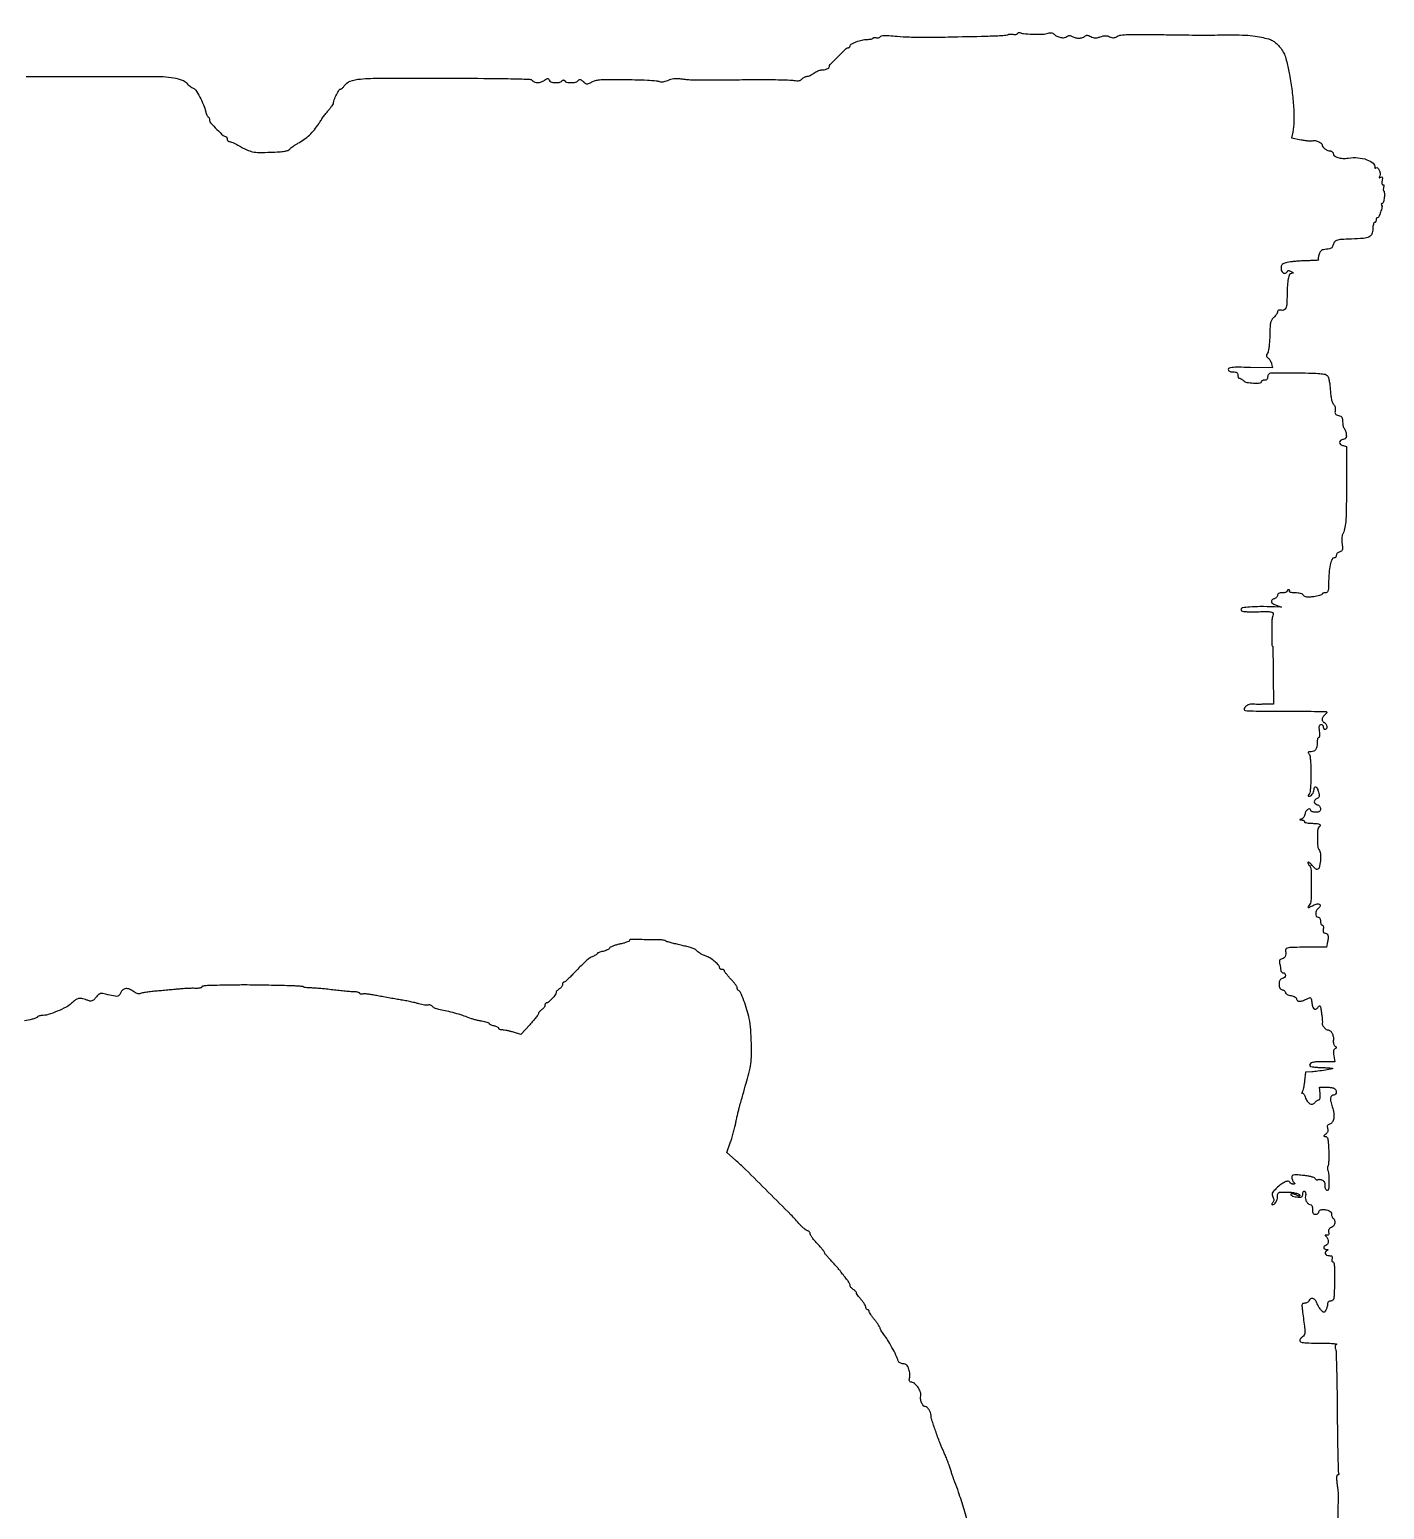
# Model space of a CAD drawing. Extents: x 5 to 296, y -9 to 151.
# Drawn here: x 222.9 to 295.5, y 70.9 to 150.2 of the extents above; entities that cross this region are included whole.
import ezdxf

# ---------------------------------------------------------------- set-up
doc = ezdxf.new("R2010")
doc.units = 0
doc.header["$MEASUREMENT"] = 0
doc.layers.add('max', color=6, linetype='Continuous')

msp = doc.modelspace()

# ---------------------------------------------------------------- linework, layer by layer
at = {"layer": 'max'}
for points in [[(222.671, 147.723, -0.000405), (223.281, 147.723, -0.0004), (223.818, 147.722, -0.00147), (224.158, 147.72, 0.001492), (225.489, 147.713, 0.000843), (227.103, 147.711, 0.000647), (228.624, 147.715, 0.005374), (229.314, 147.725, -0.019466), (230.012, 147.715, -0.032667), (230.593, 147.646, -0.038996), (231.036, 147.527, -0.129381), (231.284, 147.359, 0.027553), (231.364, 147.276, 0.023307), (231.458, 147.198, 0.023957), (231.55, 147.134, 0.058579), (231.624, 147.099, -0.173904), (231.765, 146.989, -0.017579), (231.981, 146.617, -0.023023), (232.18, 146.199, -0.03973), (232.301, 145.833, 0.023581), (232.329, 145.74, 0.026843), (232.364, 145.653, 0.027484), (232.402, 145.584, 0.116943), (232.435, 145.551, -0.10568), (232.464, 145.523, -0.051337), (232.488, 145.478, -0.047682), (232.505, 145.423, -0.050121), (232.51, 145.367, 0.188632), (232.564, 145.23, 0.010026), (232.896, 144.884, 0.010379), (233.241, 144.554, 0.176518), (233.384, 144.494, -0.186174), (233.409, 144.484, -0.083972), (233.429, 144.455, -0.06598), (233.443, 144.413, -0.047875), (233.448, 144.364, 0.088289), (233.457, 144.315, 0.094753), (233.482, 144.273, 0.100012), (233.519, 144.246, 0.110939), (233.562, 144.236, -0.089073), (233.628, 144.224, -0.013082), (233.754, 144.174, -0.014422), (233.9, 144.105, -0.011937), (234.053, 144.024, 0.01624), (234.507, 143.787, 0.060131), (234.813, 143.683, 0.051829), (235.156, 143.647, 0.009981), (235.782, 143.659, 0.006434), (236.243, 143.683, 0.024043), (236.53, 143.716, 0.037122), (236.715, 143.76, 0.158811), (236.806, 143.825, -0.063569), (236.864, 143.887, -0.01664), (236.973, 143.97, -0.016631), (237.104, 144.057, -0.016331), (237.241, 144.136, 0.034482), (237.563, 144.336, 0.032903), (237.86, 144.581, 0.032386), (238.127, 144.868, 0.031061), (238.358, 145.19, -0.011506), (238.467, 145.355, -0.006701), (238.604, 145.548, -0.006697), (238.748, 145.737, -0.011247), (238.873, 145.892, 0.011451), (238.983, 146.026, 0.015425), (239.075, 146.153, 0.012453), (239.145, 146.262, 0.137825), (239.159, 146.311, -0.098323), (239.191, 146.476, -0.020753), (239.315, 146.744, -0.014688), (239.459, 147.003, -0.265223), (239.538, 147.049, 0.134004), (239.58, 147.06, 0.043988), (239.633, 147.098, 0.040143), (239.687, 147.152, 0.035861), (239.734, 147.216, -0.168978), (240.046, 147.468, -0.066406), (240.594, 147.585, -0.018864), (241.681, 147.628, -0.00108), (245.029, 147.629, -0.000872), (247.522, 147.619, -0.005105), (248.832, 147.599, -0.003465), (249.689, 147.57, -0.212689), (249.823, 147.504, 0.135841), (249.944, 147.421, 0.091761), (250.11, 147.395, 0.079302), (250.297, 147.43, 0.066714), (250.476, 147.523, -0.013827), (250.59, 147.598, -0.139828), (250.644, 147.613, -0.254297), (250.682, 147.593, -0.052126), (250.717, 147.523, 0.228458), (250.815, 147.431, 0.061883), (251.03, 147.391, 0.060493), (251.259, 147.405, 0.151769), (251.405, 147.482, -0.047458), (251.452, 147.52, -0.150038), (251.49, 147.532, -0.181024), (251.523, 147.52, -0.075363), (251.555, 147.482, 0.216848), (251.659, 147.413, 0.038077), (251.899, 147.392, 0.037966), (252.139, 147.407, 0.222635), (252.242, 147.475, -0.116896), (252.305, 147.538, -0.18124), (252.381, 147.553, -0.117986), (252.472, 147.514, -0.037568), (252.585, 147.417, 0.043709), (252.677, 147.34, 0.159254), (252.748, 147.319, 0.104906), (252.836, 147.339, 0.013718), (253.009, 147.426, -0.056811), (253.198, 147.502, -0.038893), (253.426, 147.546, -0.024423), (253.746, 147.566, -0.006481), (254.257, 147.566, -0.002243), (255.308, 147.549, -0.007612), (255.993, 147.524, -0.008188), (256.463, 147.492, -0.088699), (256.646, 147.443, 0.10392), (256.724, 147.425, 0.046246), (256.83, 147.432, 0.040198), (256.951, 147.462, 0.030373), (257.079, 147.513, -0.040083), (257.241, 147.575, -0.044307), (257.406, 147.607, -0.03796), (257.595, 147.613, -0.019425), (257.831, 147.593, 0.00582), (258.023, 147.571, 0.005523), (258.22, 147.554, 0.005492), (258.394, 147.542, 0.019345), (258.506, 147.54, -0.003343), (258.793, 147.544, -0.000631), (259.318, 147.547, -0.00067), (259.846, 147.549, -0.002697), (260.168, 147.548, 0.002741), (260.336, 147.548, 0.0002), (260.799, 147.549, 0.000279), (261.352, 147.551, 0.000211), (261.958, 147.554, -0.00316), (262.571, 147.554, -0.003875), (263.143, 147.545, -0.003234), (263.624, 147.531, -0.027722), (263.838, 147.511, 0.022192), (264.01, 147.494, 0.059891), (264.132, 147.501, 0.084383), (264.223, 147.534, 0.090224), (264.296, 147.595, -0.056644), (264.35, 147.647, -0.043432), (264.419, 147.691, -0.044527), (264.491, 147.721, -0.075174), (264.556, 147.73, 0.08035), (264.628, 147.742, 0.028997), (264.725, 147.78, 0.02787), (264.828, 147.836, 0.029609), (264.922, 147.901, -0.033741), (265.017, 147.966, -0.029437), (265.125, 148.021, -0.030572), (265.229, 148.059, -0.07304), (265.31, 148.071, 0.042084), (265.472, 148.085, 0.053742), (265.616, 148.126, 0.06585), (265.718, 148.184, 0.235403), (265.751, 148.249, -0.193975), (265.799, 148.37, -0.004958), (266.219, 148.797, -0.004965), (266.647, 149.216, -0.193545), (266.768, 149.265, 0.097681), (266.803, 149.271, 0.097615), (266.832, 149.291, 0.098258), (266.852, 149.32, 0.100413), (266.859, 149.354, -0.279061), (266.921, 149.456, -0.028171), (267.191, 149.579, -0.03384), (267.503, 149.676, -0.058638), (267.772, 149.708, 0.02411), (267.882, 149.713, 0.030969), (267.983, 149.729, 0.03204), (268.063, 149.752, 0.168789), (268.098, 149.781, -0.14782), (268.125, 149.805, -0.077552), (268.169, 149.817, -0.066072), (268.222, 149.817, -0.055835), (268.276, 149.802, 0.078225), (268.332, 149.79, 0.076912), (268.389, 149.796, 0.081901), (268.439, 149.818, 0.1098), (268.473, 149.853, -0.214884), (268.543, 149.9, -0.035585), (268.707, 149.916, -0.023617), (268.965, 149.912, -0.006048), (269.381, 149.879, 0.015326), (270.046, 149.839, 0.007581), (270.891, 149.827, 0.0046), (272.12, 149.84, 0.001095), (274.164, 149.885, 0.00471), (274.6, 149.9, 0.007253), (274.977, 149.921, 0.002984), (275.297, 149.946, 0.177213), (275.349, 149.97, -0.144733), (275.384, 149.99, -0.042361), (275.446, 149.997, -0.038686), (275.521, 149.995, -0.033101), (275.598, 149.981, 0.049793), (275.676, 149.969, 0.057039), (275.75, 149.974, 0.065672), (275.811, 149.994, 0.144467), (275.847, 150.026, -0.066996), (275.874, 150.059, -0.083902), (275.907, 150.08, -0.099496), (275.94, 150.088, -0.143909), (275.969, 150.08, 0.118874), (276.153, 150.02, 0.010414), (276.646, 149.99, 0.013117), (277.137, 149.984, 0.067425), (277.406, 150.024, -0.026019), (277.546, 150.057, -0.068311), (277.648, 150.062, -0.091863), (277.729, 150.038, -0.081482), (277.801, 149.987, 0.087081), (277.956, 149.878, 0.06299), (278.158, 149.813, 0.066767), (278.354, 149.803, 0.154301), (278.488, 149.858, -0.066382), (278.555, 149.899, -0.099061), (278.621, 149.915, -0.088043), (278.694, 149.904, -0.043216), (278.78, 149.867, 0.066762), (278.958, 149.8, 0.059746), (279.155, 149.78, 0.06465), (279.332, 149.805, 0.129009), (279.454, 149.876, -0.088961), (279.515, 149.919, -0.120777), (279.58, 149.931, -0.084088), (279.66, 149.913, -0.026392), (279.773, 149.86, 0.040531), (279.897, 149.807, 0.076012), (280.004, 149.787, 0.06733), (280.121, 149.8, 0.025995), (280.277, 149.847, -0.027151), (280.428, 149.893, -0.057715), (280.549, 149.908, -0.065002), (280.66, 149.894, -0.043948), (280.782, 149.851, 0.036585), (280.901, 149.807, 0.085323), (280.996, 149.797, 0.087325), (281.087, 149.818, 0.039672), (281.195, 149.876, -0.114742), (281.382, 149.941, -0.017976), (281.773, 149.97, -0.011197), (282.411, 149.98, -0.001978), (283.607, 149.966, 0.000267), (284.468, 149.953, 0.000398), (285.222, 149.943, 0.000166), (285.867, 149.935, 0.00847), (285.993, 149.936, -0.003364), (287.153, 149.953, -0.011438), (287.91, 149.942, -0.017311), (288.463, 149.903, -0.027784), (288.931, 149.826, -0.013611), (289.295, 149.735, -0.052413), (289.512, 149.649, -0.064345), (289.683, 149.529, -0.027855), (289.879, 149.331, -0.03825), (290.06, 149.089, -0.055856), (290.177, 148.85, -0.031858), (290.277, 148.507, -0.005071), (290.421, 147.821, -0.016965), (290.565, 146.942, -0.017763), (290.647, 146.07, -0.018757), (290.663, 145.295, -0.048065), (290.6, 144.739), (290.535, 144.432), (291.056, 144.33, 0.010781), (291.262, 144.294, 0.014926), (291.447, 144.271, 0.011417), (291.601, 144.261, 0.150966), (291.655, 144.275, -0.19436), (291.769, 144.294, -0.046531), (291.956, 144.235, -0.046128), (292.125, 144.144, -0.251653), (292.172, 144.056, 0.175566), (292.21, 143.953, 0.060693), (292.327, 143.843, 0.058446), (292.477, 143.758, 0.095654), (292.62, 143.727, -0.085496), (292.677, 143.716, -0.092169), (292.725, 143.687, -0.098371), (292.758, 143.644, -0.113386), (292.769, 143.595, 0.24035), (292.833, 143.469, 0.082861), (293.02, 143.376, 0.063339), (293.287, 143.33, 0.048146), (293.582, 143.346, -0.058181), (294.096, 143.363, -0.064376), (294.581, 143.258, -0.083991), (294.917, 143.071, -0.285913), (294.997, 142.845, 0.130482), (294.997, 142.822, 0.25462), (295.01, 142.81, 0.155268), (295.033, 142.811, 0.052802), (295.064, 142.826, -0.332475), (295.151, 142.818, -0.099379), (295.236, 142.704, -0.077059), (295.285, 142.54, -0.126423), (295.269, 142.396, 0.021521), (295.245, 142.326, 0.22398), (295.25, 142.297, 0.355436), (295.272, 142.29, 0.039344), (295.323, 142.316, -0.119424), (295.373, 142.333, -0.334776), (295.402, 142.314, -0.110836), (295.411, 142.252, -0.015232), (295.396, 142.122, 0.022265), (295.385, 142.017, 0.066129), (295.39, 141.945, 0.171658), (295.41, 141.912, 0.319478), (295.44, 141.91, -0.200502), (295.469, 141.914, -0.270706), (295.487, 141.897, -0.103164), (295.49, 141.851, -0.029999), (295.476, 141.782, 0.030193), (295.462, 141.711, 0.043391), (295.459, 141.647, 0.051308), (295.466, 141.598, 0.227275), (295.484, 141.577, -0.246695), (295.504, 141.55, -0.021933), (295.515, 141.465, -0.024631), (295.519, 141.356, -0.016568), (295.513, 141.231, -0.024941), (295.496, 141.109, -0.038401), (295.469, 141.006, -0.044271), (295.436, 140.932, -0.27084), (295.401, 140.912, 0.119023), (295.373, 140.905, 0.186703), (295.357, 140.887, 0.153307), (295.355, 140.859, 0.076073), (295.369, 140.826, -0.198489), (295.388, 140.707, -0.024011), (295.314, 140.447, -0.021783), (295.217, 140.196, -0.29772), (295.138, 140.145, 0.181234), (295.112, 140.135, 0.09129), (295.09, 140.107, 0.071236), (295.075, 140.066, 0.051303), (295.07, 140.017, -0.064853), (295.064, 139.968, -0.082425), (295.045, 139.927, -0.098894), (295.018, 139.899, -0.148195), (294.985, 139.889, 0.294715), (294.952, 139.868, 0.04436), (294.925, 139.79, 0.037979), (294.906, 139.681, 0.02381), (294.9, 139.551, -0.093723), (294.848, 139.278, -0.190969), (294.702, 139.122, -0.090677), (294.4, 139.041, -0.012362), (293.745, 139.004, 0.008564), (293.2, 138.978, 0.069004), (292.955, 138.927, 0.15984), (292.826, 138.828, 0.105403), (292.755, 138.653, -0.099485), (292.723, 138.571, -0.119924), (292.663, 138.514, -0.082278), (292.565, 138.478, -0.027323), (292.413, 138.457, 0.030967), (292.247, 138.433, 0.097692), (292.144, 138.389, 0.112138), (292.074, 138.313, 0.048054), (292.016, 138.187, 0.022942), (291.987, 138.09, 0.031185), (291.97, 138, 0.032057), (291.966, 137.927, 0.196521), (291.981, 137.893, -0.59709), (291.975, 137.874, -0.021276), (291.878, 137.858, -0.019535), (291.737, 137.847, -0.009967), (291.56, 137.844, 0.008917), (291.342, 137.84, 0.004812), (291.074, 137.828, 0.00479), (290.802, 137.81, 0.007517), (290.568, 137.789, 0.028724), (290.223, 137.733, 0.124666), (290.039, 137.64, 0.208291), (289.973, 137.501, 0.100504), (290.006, 137.302, 0.12155), (290.071, 137.209, 0.148323), (290.166, 137.166, 0.175839), (290.258, 137.186, 0.172781), (290.316, 137.261, -0.117904), (290.341, 137.301, -0.194022), (290.378, 137.317, -0.108966), (290.433, 137.305, -0.026148), (290.515, 137.263, -0.009416), (290.603, 137.21, -0.185114), (290.621, 137.185, -0.459123), (290.61, 137.169, -0.026415), (290.543, 137.164, 0.283352), (290.436, 137.095, 0.059467), (290.361, 136.875, 0.038016), (290.313, 136.522, 0.013468), (290.297, 136.011, -0.011222), (290.284, 135.533, -0.075898), (290.237, 135.302, -0.199295), (290.143, 135.2, -0.156459), (289.993, 135.182, 0.036512), (289.9, 135.193, 0.106571), (289.836, 135.182, 0.167748), (289.8, 135.15, 0.131809), (289.786, 135.099, -0.112663), (289.773, 135.04, -0.035941), (289.728, 134.962, -0.03379), (289.663, 134.879, -0.031892), (289.587, 134.804, 0.073328), (289.479, 134.677, 0.08538), (289.418, 134.531, 0.043356), (289.387, 134.304, 0.006558), (289.371, 133.845, -0.01154), (289.357, 133.53, -0.014409), (289.329, 133.239, -0.012996), (289.292, 132.999, -0.09277), (289.25, 132.889, 0.034614), (289.202, 132.796, 0.131996), (289.193, 132.732, 0.152588), (289.217, 132.678, 0.051492), (289.282, 132.618, -0.064069), (289.337, 132.564, -0.032936), (289.393, 132.484, -0.032095), (289.44, 132.393, -0.041654), (289.47, 132.304), (289.523, 132.09), (288.333, 132.116, 0.003081), (287.662, 132.127, 0.024674), (287.353, 132.114, 0.062538), (287.193, 132.08, 0.318028), (287.144, 132.01, 0.141906), (287.161, 131.952, 0.133111), (287.206, 131.91, 0.086497), (287.285, 131.885, 0.033132), (287.4, 131.877, -0.030703), (287.527, 131.869, -0.116834), (287.602, 131.842, -0.166173), (287.642, 131.79, -0.081208), (287.655, 131.707, 0.051602), (287.662, 131.642, 0.071518), (287.682, 131.586, 0.091543), (287.712, 131.549, 0.180377), (287.747, 131.536, -0.098387), (287.79, 131.528, -0.03396), (287.849, 131.499, -0.032192), (287.91, 131.457, -0.032161), (287.966, 131.409, 0.15714), (288.141, 131.319, 0.029493), (288.504, 131.281, 0.02624), (288.857, 131.284, 0.396476), (288.934, 131.366, -0.191087), (288.947, 131.399, -0.088204), (288.984, 131.426, -0.068025), (289.039, 131.445, -0.048028), (289.104, 131.451, 0.071879), (289.177, 131.462, 0.118272), (289.231, 131.493, 0.122815), (289.263, 131.544, 0.081193), (289.275, 131.613, -0.061474), (289.283, 131.677, -0.062435), (289.306, 131.737, -0.068769), (289.34, 131.784, -0.119359), (289.381, 131.81, -0.07733), (289.462, 131.824, -0.001566), (289.875, 131.83, -0.00366), (290.36, 131.831, -0.002448), (290.914, 131.827, -0.003837), (291.619, 131.812, -0.014823), (292.055, 131.786, -0.01919), (292.341, 131.75, -0.1564), (292.457, 131.69, -0.123937), (292.507, 131.606, -0.022034), (292.553, 131.426, -0.021292), (292.591, 131.194, -0.013701), (292.616, 130.923, 0.01295), (292.642, 130.634, 0.02523), (292.68, 130.406, 0.030594), (292.728, 130.236, 0.112034), (292.788, 130.142, -0.076398), (292.836, 130.076, -0.05441), (292.87, 129.99, -0.052766), (292.884, 129.896, -0.06032), (292.878, 129.805, 0.048858), (292.868, 129.697, 0.150845), (292.89, 129.628, 0.140519), (292.948, 129.581, 0.040326), (293.06, 129.543, -0.052448), (293.174, 129.501, -0.138008), (293.239, 129.443, -0.112955), (293.271, 129.352, -0.029211), (293.28, 129.196, 0.023991), (293.286, 129.081, 0.030857), (293.303, 128.976, 0.031882), (293.327, 128.894, 0.169188), (293.356, 128.858, -0.134961), (293.387, 128.824, -0.030066), (293.42, 128.751, -0.029132), (293.449, 128.659, -0.024547), (293.468, 128.56, -0.031645), (293.479, 128.426, -0.128055), (293.46, 128.347, -0.155792), (293.408, 128.296, -0.054162), (293.308, 128.259, 0.098324), (293.168, 128.193, 0.232953), (293.116, 128.093, 0.238691), (293.165, 127.993, 0.101608), (293.302, 127.927), (293.494, 127.879), (293.484, 125.766, -0.002162), (293.472, 124.451, -0.016669), (293.443, 123.836, -0.03668), (293.385, 123.458, -0.065802), (293.275, 123.166, 0.085537), (293.249, 123.085, 0.024296), (293.236, 122.952, 0.023715), (293.235, 122.799, 0.023085), (293.249, 122.645, -0.013438), (293.273, 122.43, -0.09522), (293.261, 122.326, -0.179442), (293.215, 122.265, -0.077037), (293.12, 122.224, 0.066256), (293.051, 122.196, 0.068177), (292.993, 122.151, 0.075131), (292.953, 122.097, 0.120107), (292.94, 122.041, -0.08585), (292.931, 121.989, -0.093833), (292.905, 121.945, -0.100323), (292.866, 121.916, -0.114001), (292.821, 121.905, 0.30601), (292.705, 121.827, 0.042654), (292.615, 121.533, 0.033382), (292.551, 121.097, 0.01512), (292.522, 120.52, -0.009403), (292.512, 120.241, -0.073893), (292.486, 120.114, -0.183356), (292.433, 120.053, -0.124207), (292.343, 120.03, 0.041634), (292.278, 120.025, 0.061167), (292.223, 120.008, 0.08039), (292.185, 119.984, 0.212914), (292.172, 119.956, -0.307863), (292.151, 119.924, -0.021267), (292.042, 119.886, -0.024412), (291.898, 119.851, -0.015404), (291.728, 119.823, -0.01357), (291.496, 119.798, -0.053484), (291.353, 119.803, -0.091498), (291.257, 119.834, -0.110022), (291.186, 119.897, 0.110749), (291.121, 119.953, 0.053435), (291.02, 119.995, 0.043741), (290.888, 120.022, 0.027467), (290.73, 120.03, -0.01874), (290.586, 120.036, -0.049386), (290.485, 120.053, -0.102242), (290.431, 120.081, -0.377684), (290.425, 120.115, 0.082592), (290.439, 120.148, 0.161196), (290.436, 120.176, 0.182303), (290.418, 120.194, 0.108972), (290.388, 120.201, 0.093332), (290.353, 120.194, 0.09642), (290.324, 120.176, 0.099167), (290.304, 120.148, 0.105053), (290.297, 120.115, -0.254951), (290.28, 120.083, -0.06271), (290.222, 120.055, -0.048861), (290.14, 120.036, -0.031626), (290.042, 120.03, 0.032796), (289.926, 120.023, 0.089528), (289.847, 119.998, 0.137781), (289.803, 119.955, 0.134508), (289.786, 119.894, -0.114309), (289.773, 119.839, -0.075597), (289.736, 119.785, -0.069688), (289.681, 119.741, -0.070024), (289.616, 119.714, 0.107509), (289.484, 119.647, 0.304601), (289.455, 119.553, 0.185951), (289.536, 119.451, 0.053458), (289.722, 119.365), (289.999, 119.271), (289.616, 119.282, 0.00749), (288.844, 119.291, 0.019423), (288.288, 119.268, 0.018576), (287.898, 119.222, 0.3696), (287.826, 119.137, 0.260241), (287.86, 119.075, 0.093859), (287.958, 119.038, 0.039856), (288.142, 119.02, 0.007273), (288.486, 119.018, -0.001927), (289.277, 119.024, -0.053816), (289.481, 119.002, -0.317113), (289.546, 118.932, -0.123972), (289.53, 118.793, 0.085301), (289.489, 118.583, 0.004889), (289.48, 117.922, 0.001954), (289.48, 117.219, 0.412916), (289.524, 117.175, -0.407986), (289.53, 117.169, -0.000078), (289.54, 116.718, -0.001389), (289.549, 116.216, -0.000833), (289.557, 115.619), (289.576, 114.064), (289.063, 114.054, -0.003352), (288.855, 114.052, -0.003761), (288.656, 114.052, -0.003458), (288.485, 114.055, -0.02011), (288.396, 114.06, 0.105554), (288.262, 114.046, 0.077467), (288.129, 113.978, 0.082331), (288.03, 113.878, 0.155199), (287.996, 113.771, 0.394817), (288.046, 113.718, 0.006778), (288.48, 113.695, 0.009309), (289.124, 113.681, 0.002136), (290.212, 113.683, -0.002616), (291.062, 113.684, -0.004363), (291.777, 113.675, -0.000766), (292.404, 113.66, -0.406979), (292.428, 113.635, -0.131433), (292.42, 113.605, -0.031967), (292.391, 113.56, -0.030586), (292.349, 113.513, -0.026308), (292.3, 113.467, 0.049186), (292.251, 113.418, 0.041783), (292.21, 113.357, 0.043726), (292.182, 113.295, 0.08512), (292.172, 113.241, 0.095347), (292.182, 113.192, 0.066847), (292.21, 113.142, 0.064538), (292.251, 113.1, 0.074982), (292.3, 113.072, -0.17941), (292.384, 112.999, -0.095329), (292.425, 112.866, -0.119989), (292.41, 112.747, -0.311327), (292.343, 112.7, -0.148195), (292.31, 112.71, -0.098894), (292.283, 112.738, -0.082425), (292.264, 112.779, -0.064853), (292.258, 112.828, 0.107971), (292.247, 112.877, 0.099628), (292.217, 112.918, 0.095612), (292.172, 112.946, 0.09077), (292.119, 112.956, 0.135635), (292.052, 112.938, 0.193437), (292.016, 112.889, 0.085681), (292.007, 112.795, 0.014672), (292.025, 112.615, -0.020984), (292.037, 112.484, -0.035322), (292.035, 112.374, -0.04117), (292.021, 112.295, -0.340957), (291.994, 112.274, 0.22476), (291.964, 112.26, 0.07486), (291.939, 112.218, 0.057127), (291.922, 112.156, 0.03833), (291.916, 112.082, -0.032618), (291.897, 111.816, -0.094425), (291.838, 111.642, -0.143687), (291.737, 111.543, -0.122325), (291.591, 111.507, 0.016838), (291.481, 111.503, 0.163224), (291.438, 111.486, 0.36611), (291.434, 111.455, 0.059531), (291.474, 111.405, -0.157061), (291.52, 111.314, -0.017194), (291.55, 111.08, -0.016522), (291.57, 110.754, -0.006849), (291.576, 110.314, -0.006849), (291.57, 109.873, -0.016522), (291.55, 109.548, -0.017194), (291.52, 109.313, -0.157061), (291.474, 109.223, 0.039343), (291.44, 109.183, 0.116259), (291.426, 109.15, 0.255088), (291.433, 109.13, 0.186338), (291.457, 109.121, 0.145474), (291.556, 109.15, 0.078268), (291.652, 109.237, 0.073708), (291.722, 109.355, 0.096856), (291.746, 109.479, -0.105718), (291.772, 109.601, -0.430156), (291.837, 109.623, -0.165572), (291.92, 109.537, -0.04413), (291.986, 109.355, -0.022337), (292.02, 109.205, -0.101112), (292.017, 109.116, -0.150888), (291.981, 109.054, -0.071856), (291.904, 109.001, 0.089745), (291.789, 108.917, 0.202072), (291.752, 108.818, 0.219403), (291.798, 108.729, 0.103182), (291.917, 108.67, -0.0816), (291.986, 108.639, -0.08438), (292.04, 108.588, -0.083929), (292.075, 108.522, -0.079589), (292.087, 108.447, -0.072937), (292.074, 108.358, -0.169153), (292.035, 108.304, -0.122479), (291.962, 108.276, -0.030462), (291.832, 108.268, -0.031626), (291.734, 108.274, -0.048861), (291.651, 108.293, -0.06271), (291.594, 108.321, -0.254951), (291.576, 108.353, 0.267096), (291.53, 108.433, 0.260237), (291.438, 108.434, 0.121354), (291.327, 108.334, 0.100024), (291.266, 108.187, -0.046544), (291.236, 108.088, -0.04959), (291.189, 107.999, -0.055139), (291.133, 107.931, -0.127867), (291.076, 107.899, 0.003939), (290.993, 107.876, 0.393675), (290.987, 107.867, 0.332847), (290.996, 107.859, 0.003526), (291.086, 107.852, -0.054605), (291.143, 107.842, -0.070943), (291.191, 107.82, -0.08736), (291.224, 107.79, -0.165114), (291.235, 107.757, 0.322437), (291.259, 107.724, 0.031449), (291.36, 107.697, 0.03053), (291.498, 107.678, 0.01883), (291.661, 107.672, -0.025218), (291.914, 107.659, -0.111998), (292.055, 107.612, -0.374713), (292.077, 107.542, -0.152915), (292.006, 107.461, 0.247578), (291.942, 107.352, 0.010438), (291.93, 106.885, 0.012758), (291.94, 106.425, 0.16144), (292.001, 106.266, -0.156387), (292.088, 106.044, -0.04048), (292.083, 105.656, -0.038867), (292.019, 105.293, -0.342424), (291.899, 105.2, -0.149095), (291.855, 105.213, -0.028025), (291.788, 105.264, -0.027759), (291.714, 105.334, -0.022299), (291.642, 105.417, 0.021583), (291.573, 105.498, 0.036119), (291.508, 105.558, 0.042456), (291.454, 105.594, 0.333949), (291.426, 105.59, 0.227564), (291.417, 105.563, 0.062085), (291.427, 105.518, 0.049744), (291.454, 105.465, 0.034082), (291.494, 105.409, -0.166294), (291.587, 105.164, -0.009474), (291.599, 104.343, -0.009546), (291.58, 103.522, -0.164005), (291.484, 103.275, 0.039603), (291.423, 103.187, 0.588553), (291.438, 103.161, 0.107556), (291.512, 103.179, 0.006839), (291.713, 103.28, -0.069688), (291.907, 103.349, -0.188437), (292.049, 103.324, -0.383104), (292.076, 103.234, -0.124926), (291.981, 103.118, 0.119462), (291.877, 102.994, 0.103888), (291.835, 102.83, 0.142248), (291.867, 102.697, 0.268816), (291.959, 102.643, -0.140575), (292.012, 102.628, -0.118484), (292.053, 102.586, -0.088208), (292.079, 102.519, -0.04716), (292.087, 102.43, 0.042726), (292.094, 102.348, 0.062393), (292.115, 102.279, 0.081904), (292.146, 102.233, 0.208928), (292.182, 102.217, -0.222095), (292.217, 102.201, -0.112088), (292.239, 102.157, -0.072403), (292.247, 102.089, -0.037491), (292.237, 102.004, 0.035255), (292.226, 101.911, 0.091871), (292.235, 101.845, 0.150756), (292.263, 101.806, 0.164907), (292.307, 101.791, -0.149806), (292.413, 101.758, -0.160121), (292.479, 101.673, -0.09749), (292.5, 101.527, -0.034417), (292.475, 101.316), (292.42, 101.024), (291.311, 101.024, 0.002977), (290.652, 101.02, 0.030899), (290.382, 101, 0.104506), (290.256, 100.955, 0.287607), (290.217, 100.874, -0.026718), (290.227, 100.667, -0.092261), (290.201, 100.535, -0.139308), (290.138, 100.451, -0.097274), (290.03, 100.399, 0.054531), (289.943, 100.366, 0.154025), (289.897, 100.321, 0.1431), (289.884, 100.255, 0.044769), (289.901, 100.155, -0.015421), (289.922, 100.069, -0.011382), (289.939, 99.972, -0.011526), (289.951, 99.88, -0.025149), (289.955, 99.809, 0.084249), (289.965, 99.752, 0.092538), (289.994, 99.704, 0.099626), (290.035, 99.671, 0.115635), (290.084, 99.66, -0.212344), (290.178, 99.618, -0.220421), (290.208, 99.521, -0.159706), (290.154, 99.41, -0.137759), (290.042, 99.344, 0.085918), (289.964, 99.308, 0.113747), (289.911, 99.251, 0.090844), (289.881, 99.166, 0.039211), (289.871, 99.045, 0.039211), (289.881, 98.925, 0.090844), (289.911, 98.84, 0.113747), (289.964, 98.783, 0.085918), (290.042, 98.747, -0.056032), (290.107, 98.722, -0.06303), (290.162, 98.684, -0.072308), (290.2, 98.639, -0.138528), (290.212, 98.594, 0.214258), (290.233, 98.548, 0.055778), (290.3, 98.501, 0.04649), (290.396, 98.459, 0.033106), (290.51, 98.43, -0.033062), (290.632, 98.398, -0.056345), (290.727, 98.355, -0.075152), (290.788, 98.304, -0.184027), (290.809, 98.25, 0.246093), (290.853, 98.165, 0.152202), (290.962, 98.131, 0.082908), (291.133, 98.16, 0.037862), (291.341, 98.249, -0.020025), (291.494, 98.321, -0.265769), (291.553, 98.314, -0.185874), (291.59, 98.256, -0.009699), (291.629, 98.035, 0.049266), (291.687, 97.817, 0.187181), (291.779, 97.713, 0.294273), (291.885, 97.724, 0.097889), (291.992, 97.849, -0.172702), (292.035, 97.886, -0.396424), (292.072, 97.872, -0.067021), (292.104, 97.77, -0.007518), (292.141, 97.529, -0.007018), (292.165, 97.342, -0.008637), (292.181, 97.166, -0.007349), (292.19, 97.019, -0.060547), (292.186, 96.952, 0.170769), (292.2, 96.851, 0.05776), (292.285, 96.727, 0.057642), (292.396, 96.624, 0.158261), (292.497, 96.592, -0.188581), (292.61, 96.547, -0.084282), (292.709, 96.419, -0.072605), (292.772, 96.242, -0.07602), (292.781, 96.058, 0.040745), (292.778, 95.951, 0.050023), (292.794, 95.853, 0.057622), (292.825, 95.775, 0.127997), (292.868, 95.728, -0.03501), (292.924, 95.685, -0.224104), (292.939, 95.654, -0.214645), (292.923, 95.622, -0.032144), (292.864, 95.578, 0.121411), (292.814, 95.525, 0.090176), (292.787, 95.448, 0.06143), (292.784, 95.341, 0.023847), (292.804, 95.195), (292.862, 94.887), (292.224, 94.887, 0.018395), (291.844, 94.873, 0.063286), (291.603, 94.824, 0.194974), (291.513, 94.746, 0.325734), (291.528, 94.651, 0.157357), (291.571, 94.629, 0.008941), (291.721, 94.607, 0.012977), (291.904, 94.589, 0.009108), (292.111, 94.578, -0.002241), (292.321, 94.569, -0.002979), (292.511, 94.559, -0.002113), (292.67, 94.549, -0.0299), (292.726, 94.542, -0.819386), (292.727, 94.511, -0.00898), (292.364, 94.441, -0.010264), (291.942, 94.376, -0.022742), (291.618, 94.347), (291.278, 94.333), (291.234, 93.864, -0.012459), (291.212, 93.675, -0.014107), (291.181, 93.496, -0.013392), (291.146, 93.345, -0.072111), (291.114, 93.268, 0.01474), (291.088, 93.221, 0.104194), (291.081, 93.197, 0.575928), (291.089, 93.191, 0.071336), (291.11, 93.206, -0.324186), (291.144, 93.21, -0.096162), (291.188, 93.173, -0.05755), (291.233, 93.1, -0.030025), (291.273, 93.001, 0.056722), (291.379, 92.772, 0.120094), (291.517, 92.634, 0.194679), (291.658, 92.611, 0.178563), (291.782, 92.692, -0.041443), (291.832, 92.749, -0.040895), (291.892, 92.798, -0.043985), (291.95, 92.831, -0.106974), (291.999, 92.841, 0.236663), (292.044, 92.864, 0.107581), (292.071, 92.925, 0.05793), (292.081, 93.029, 0.01905), (292.073, 93.182), (292.04, 93.523), (292.355, 93.523, -0.01457), (292.485, 93.519, -0.014066), (292.617, 93.508, -0.01413), (292.732, 93.491, -0.048878), (292.805, 93.471, -0.169827), (292.9, 93.391, -0.130744), (292.936, 93.259, -0.158756), (292.9, 93.144, -0.242731), (292.809, 93.097, 0.184851), (292.693, 93.053, 0.176045), (292.633, 92.941, 0.089964), (292.64, 92.749, 0.027761), (292.719, 92.468, -0.045182), (292.799, 92.137, -0.073172), (292.799, 91.848, -0.101034), (292.723, 91.639, -0.194077), (292.582, 91.534, 0.059496), (292.503, 91.503, 0.156873), (292.462, 91.46, 0.144109), (292.451, 91.398, 0.04747), (292.471, 91.307, -0.062148), (292.487, 91.218, -0.094262), (292.477, 91.14, -0.092892), (292.439, 91.07, -0.058812), (292.372, 91.005, 0.007881), (292.28, 90.933, 0.196539), (292.265, 90.906, 0.417703), (292.279, 90.889, 0.020931), (292.358, 90.884, -0.23028), (292.433, 90.846, -0.105652), (292.48, 90.744, -0.04071), (292.509, 90.544, -0.006035), (292.53, 90.135, -0.008736), (292.536, 89.843, -0.012133), (292.53, 89.58, -0.008692), (292.517, 89.364, -0.132789), (292.492, 89.294, 0.085187), (292.47, 89.247, 0.050452), (292.46, 89.187, 0.04865), (292.462, 89.122, 0.059609), (292.477, 89.064, -0.072556), (292.535, 88.805, -0.02516), (292.545, 88.421, -0.017116), (292.524, 88.05, -0.387406), (292.451, 87.983, -0.205146), (292.408, 88.001, -0.088804), (292.373, 88.054, -0.063979), (292.35, 88.134, -0.037916), (292.343, 88.233, 0.042152), (292.333, 88.352, 0.089108), (292.302, 88.438, 0.106168), (292.247, 88.499, 0.07926), (292.166, 88.539, 0.030832), (292.095, 88.557, 0.038212), (292.027, 88.564, 0.04199), (291.971, 88.561, 0.163639), (291.94, 88.546, -0.225094), (291.914, 88.537, -0.095204), (291.878, 88.548, -0.067752), (291.837, 88.577, -0.042759), (291.797, 88.621, 0.138532), (291.725, 88.675, 0.029293), (291.573, 88.724, 0.026202), (291.372, 88.765, 0.015519), (291.128, 88.794, 0.006138), (290.787, 88.819, 0.06188), (290.645, 88.811, 0.195219), (290.579, 88.768, 0.154886), (290.553, 88.686, 0.055077), (290.561, 88.618, 0.0387), (290.583, 88.545, 0.039129), (290.616, 88.477, 0.063624), (290.655, 88.426, -0.026435), (290.703, 88.374, -0.259042), (290.708, 88.345, -0.285992), (290.686, 88.328, -0.030603), (290.62, 88.324, -0.065162), (290.565, 88.331, -0.064154), (290.513, 88.352, -0.069752), (290.472, 88.384, -0.113975), (290.45, 88.421, 0.334764), (290.364, 88.48, 0.092819), (290.195, 88.44, 0.05713), (289.972, 88.31, 0.032302), (289.732, 88.106, 0.014871), (289.572, 87.941, 0.083756), (289.505, 87.837, 0.146061), (289.495, 87.747, 0.07956), (289.532, 87.64, -0.038519), (289.572, 87.547, -0.089537), (289.584, 87.473, -0.103886), (289.569, 87.407, -0.064808), (289.526, 87.338, 0.036602), (289.492, 87.291, 0.090483), (289.477, 87.252, 0.196914), (289.482, 87.227, 0.249631), (289.503, 87.216, 0.159069), (289.609, 87.251, 0.09308), (289.701, 87.349, 0.07766), (289.764, 87.493, 0.064725), (289.786, 87.659, -0.044888), (289.799, 87.8, -0.2186), (289.843, 87.864, -0.123015), (289.939, 87.892, -0.010946), (290.191, 87.897, -0.018157), (290.515, 87.884, -0.037935), (290.764, 87.846, -0.05048), (290.931, 87.789, -0.293488), (290.979, 87.715, -0.27639), (290.966, 87.692, -0.138982), (290.932, 87.684, -0.073955), (290.879, 87.695, -0.033985), (290.814, 87.724, 0.038778), (290.669, 87.788, 0.075587), (290.545, 87.812, 0.319882), (290.504, 87.784, 0.301672), (290.515, 87.735, 0.105662), (290.597, 87.684, 0.038348), (290.729, 87.648, 0.035848), (290.885, 87.629, 0.035006), (291.043, 87.632, 0.153737), (291.084, 87.649, 0.086963), (291.118, 87.691, 0.072409), (291.142, 87.75, 0.058228), (291.15, 87.818, -0.045036), (291.156, 87.885, -0.120749), (291.175, 87.929, -0.208971), (291.205, 87.945, -0.161291), (291.242, 87.936, -0.149832), (291.274, 87.9, -0.064273), (291.292, 87.838, -0.055505), (291.297, 87.762, -0.047459), (291.284, 87.682, 0.121353), (291.284, 87.533, 0.083064), (291.35, 87.376, 0.08764), (291.46, 87.257, 0.164584), (291.582, 87.216, -0.266081), (291.612, 87.199, -0.057664), (291.638, 87.141, -0.045762), (291.655, 87.058, -0.029321), (291.661, 86.96, 0.030703), (291.669, 86.832, 0.116834), (291.697, 86.758, 0.166173), (291.748, 86.718, 0.081208), (291.832, 86.705, 0.072314), (291.897, 86.714, 0.08892), (291.952, 86.742, 0.10214), (291.989, 86.783, 0.130775), (292.002, 86.833, -0.138814), (292.017, 86.885, -0.116487), (292.058, 86.926, -0.088848), (292.123, 86.952, -0.050229), (292.208, 86.96, -0.037421), (292.417, 86.945, -0.087773), (292.564, 86.895, -0.128761), (292.652, 86.813, -0.140606), (292.684, 86.701, 0.049465), (292.69, 86.637, 0.04742), (292.709, 86.575, 0.051141), (292.736, 86.523, 0.106804), (292.769, 86.492, -0.192554), (292.847, 86.386, -0.110283), (292.853, 86.225, -0.107626), (292.79, 86.074, -0.177616), (292.677, 85.996, 0.066968), (292.597, 85.964, 0.125518), (292.548, 85.915, 0.117657), (292.525, 85.846, 0.054735), (292.528, 85.752, -0.035702), (292.534, 85.662, -0.132481), (292.519, 85.607, -0.210072), (292.484, 85.581, -0.106184), (292.428, 85.581, 0.020581), (292.363, 85.593, 0.377047), (292.347, 85.582, 0.250743), (292.353, 85.559, 0.012879), (292.407, 85.5, -0.103593), (292.486, 85.377, -0.102694), (292.509, 85.232, -0.118397), (292.473, 85.106, -0.173627), (292.386, 85.031, 0.085094), (292.29, 84.974, 0.246548), (292.262, 84.905, 0.268362), (292.304, 84.847, 0.093999), (292.407, 84.823, -0.021021), (292.464, 84.818, -0.185333), (292.485, 84.806, -0.449116), (292.483, 84.791, -0.051902), (292.449, 84.773, 0.151254), (292.359, 84.7, 0.234228), (292.347, 84.602, 0.194502), (292.419, 84.519, 0.117756), (292.548, 84.489, -0.036036), (292.651, 84.481, -0.169429), (292.703, 84.454, -0.201856), (292.721, 84.404, -0.05366), (292.709, 84.318, 0.049405), (292.698, 84.251, 0.091221), (292.705, 84.196, 0.134452), (292.727, 84.161, 0.184718), (292.762, 84.148, -0.368173), (292.809, 84.108, -0.020717), (292.834, 83.903, -0.018265), (292.846, 83.589, -0.00513), (292.843, 83.098, -0.00283), (292.828, 82.437, -0.039158), (292.803, 82.199, -0.152408), (292.747, 82.093, -0.205488), (292.648, 82.054, 0.065827), (292.569, 82.046, 0.126985), (292.513, 82.017, 0.130867), (292.48, 81.964, 0.072106), (292.467, 81.889, -0.039841), (292.459, 81.812, -0.023412), (292.438, 81.723, -0.023318), (292.408, 81.634, -0.036474), (292.374, 81.562, -0.023987), (292.315, 81.469, -0.238843), (292.276, 81.449, -0.189219), (292.23, 81.465, -0.014702), (292.133, 81.557, -0.039867), (292.069, 81.632, -0.021208), (292.002, 81.734, -0.020977), (291.941, 81.845, -0.030478), (291.898, 81.948, 0.098597), (291.808, 82.102, 0.149314), (291.676, 82.182, 0.197097), (291.548, 82.164, 0.170461), (291.46, 82.06, -0.102832), (291.428, 82.011, -0.066752), (291.375, 81.969, -0.063043), (291.309, 81.941, -0.069122), (291.241, 81.932, 0.086322), (291.151, 81.916, 0.229115), (291.107, 81.871, 0.102766), (291.096, 81.779, 0.011869), (291.118, 81.569, -0.002078), (291.229, 80.709, -0.028435), (291.25, 80.395, -0.095274), (291.22, 80.231, -0.17915), (291.132, 80.132, 0.057644), (291.074, 80.092, 0.053082), (291.024, 80.038, 0.056749), (290.99, 79.98, 0.102911), (290.979, 79.926, 0.317084), (291.025, 79.861, 0.05564), (291.179, 79.825, 0.025668), (291.464, 79.805, 0.004086), (292.023, 79.8, -0.005547), (292.449, 79.794, -0.014802), (292.752, 79.778, -0.020344), (292.942, 79.755, -0.68896), (292.948, 79.723, 0.088032), (292.901, 79.68, 0.111018), (292.877, 79.627, 0.098611), (292.876, 79.563, 0.057508), (292.898, 79.49, -0.095218), (292.926, 79.364, -0.000937), (292.953, 78.435, -0.003044), (292.975, 77.362, -0.001964), (292.988, 76.119, 0.001599), (293, 74.881, 0.002557), (293.019, 73.824, 0.000505), (293.042, 72.893, 0.132857), (293.065, 72.817, -0.090463), (293.078, 72.782, -0.16918), (293.074, 72.753, -0.176244), (293.053, 72.734, -0.099153), (293.018, 72.727, 0.295893), (292.974, 72.698, 0.085429), (292.953, 72.616, 0.041491), (292.954, 72.472, 0.010345), (292.979, 72.237, -0.002439), (293.003, 72.043, -0.003205), (293.023, 71.865, -0.002342), (293.038, 71.717, -0.030466), (293.04, 71.661, 0.006444), (293.02, 70.058, 0.002467)], [(221.481, 147.721, 0.000034), (222.07, 147.722, -0.000421)], [(273.262, 69.883, 0.005512), (272.974, 70.872, 0.004959), (272.679, 71.814, 0.023408), (272.479, 72.343, -0.016375), (272.442, 72.438, -0.003735), (272.385, 72.601, -0.003861), (272.322, 72.79, -0.003749), (272.262, 72.982, 0.010554), (272.192, 73.196, 0.005981), (272.098, 73.451, 0.005969), (271.998, 73.707, 0.009777), (271.906, 73.92, -0.013251), (271.677, 74.461, -0.008797), (271.443, 75.094, -0.005927), (271.242, 75.689, -0.074682), (271.203, 75.922, 0.087517), (271.174, 76.071, 0.055404), (271.093, 76.229, 0.057516), (270.988, 76.353, 0.190915), (270.891, 76.392, -0.240347), (270.79, 76.443, -0.05802), (270.695, 76.613, -0.056586), (270.636, 76.814, -0.119746), (270.647, 76.975, 0.164839), (270.644, 77.158, 0.06053), (270.526, 77.392, 0.059616), (270.35, 77.598, 0.122828), (270.164, 77.7, -0.060811), (270.088, 77.73, -0.153154), (270.046, 77.773, -0.143172), (270.035, 77.834, -0.050716), (270.053, 77.921, 0.070668), (270.068, 78.01, 0.028131), (270.065, 78.134, 0.027154), (270.045, 78.269, 0.030714), (270.012, 78.396, 0.029546), (269.953, 78.544, 0.091586), (269.891, 78.631, 0.120504), (269.812, 78.677, 0.072337), (269.705, 78.693, -0.059992), (269.617, 78.703, -0.071156), (269.54, 78.734, -0.078973), (269.481, 78.782, -0.103852), (269.447, 78.842, 0.033443), (269.322, 79.149, 0.012358), (269.108, 79.565, 0.012497), (268.87, 79.974, 0.028902), (268.667, 80.266, -0.016024), (268.595, 80.364, -0.019453), (268.534, 80.461, -0.018366), (268.489, 80.545, -0.113273), (268.478, 80.592, 0.13559), (268.464, 80.643, 0.011502), (268.391, 80.76, 0.014584), (268.294, 80.897, 0.010767), (268.18, 81.042, -0.011495), (268.066, 81.189, -0.015357), (267.969, 81.327, -0.012536), (267.896, 81.445, -0.133008), (267.882, 81.499, 0.0913), (267.875, 81.534, 0.095786), (267.856, 81.564, 0.099538), (267.829, 81.584, 0.107355), (267.796, 81.591, -0.144946), (267.764, 81.6, -0.09936), (267.736, 81.627, -0.083544), (267.717, 81.668, -0.066468), (267.711, 81.716, 0.115646), (267.696, 81.782, 0.022623), (267.636, 81.889, 0.022914), (267.553, 82.011, 0.019472), (267.455, 82.132, -0.011798), (267.357, 82.249, -0.015889), (267.275, 82.359, -0.012936), (267.212, 82.454, -0.140425), (267.2, 82.498, 0.151885), (267.189, 82.534, 0.037976), (267.15, 82.582, 0.035289), (267.094, 82.633, 0.029181), (267.029, 82.679, -0.043929), (266.964, 82.728, -0.044762), (266.909, 82.788, -0.048804), (266.871, 82.848, -0.116259), (266.859, 82.9, 0.092048), (266.848, 82.956, 0.029799), (266.813, 83.032, 0.028561), (266.763, 83.115, 0.028488), (266.704, 83.192, -0.008029), (266.633, 83.276, -0.004088), (266.547, 83.385, -0.00406), (266.459, 83.498, -0.006067), (266.385, 83.599, 0.017444), (266.297, 83.712, 0.005939), (266.162, 83.87, 0.005896), (266.008, 84.041, 0.00676), (265.857, 84.201, -0.009565), (265.719, 84.35, -0.013608), (265.601, 84.488, -0.009566), (265.51, 84.606, -0.16104), (265.495, 84.652, 0.163316), (265.479, 84.698, 0.008823), (265.382, 84.822, 0.013011), (265.258, 84.967, 0.009067), (265.112, 85.123, -0.015515), (264.965, 85.284, -0.020036), (264.841, 85.441, -0.018189), (264.749, 85.577, -0.139955), (264.728, 85.651, 0.103538), (264.717, 85.704, 0.075662), (264.684, 85.756, 0.072081), (264.636, 85.797, 0.077777), (264.579, 85.822, -0.085777), (264.505, 85.856, -0.021557), (264.398, 85.936, -0.02137), (264.283, 86.039, -0.020087), (264.174, 86.154, 0.01528), (263.685, 86.679, 0.001518), (262.471, 87.899, 0.001566), (261.252, 89.109, 0.014401), (260.707, 89.617), (260.253, 90.016), (260.452, 90.59, 0.009368), (260.534, 90.842, 0.006909), (260.615, 91.123, 0.006986), (260.684, 91.392, 0.015492), (260.728, 91.598, -0.007692), (260.767, 91.795, -0.004502), (260.818, 92.03, -0.004501), (260.875, 92.263, -0.007628), (260.926, 92.458, 0.000914), (261.111, 93.118, 0.001123), (261.282, 93.736, 0.001091), (261.422, 94.254, 0.00546), (261.497, 94.546, 0.051903), (261.562, 95.019, 0.01303), (261.568, 95.799, 0.013892), (261.53, 96.603, 0.031827), (261.447, 97.204, 0.022811), (261.329, 97.67, 0.018135), (261.161, 98.161, 0.01202), (260.983, 98.596, 0.186882), (260.871, 98.708, -0.123515), (260.847, 98.727, -0.059705), (260.826, 98.762, -0.053845), (260.812, 98.805, -0.051869), (260.807, 98.85, 0.140942), (260.789, 98.914, 0.017219), (260.707, 99.035, 0.019304), (260.597, 99.175, 0.014816), (260.466, 99.319, -0.010245), (260.336, 99.461, -0.014394), (260.226, 99.593, -0.010588), (260.14, 99.706, -0.157408), (260.125, 99.752, 0.16034), (260.116, 99.782, 0.096664), (260.088, 99.807, 0.078254), (260.047, 99.825, 0.059323), (259.998, 99.83, -0.061357), (259.949, 99.836, -0.07985), (259.907, 99.854, -0.097607), (259.88, 99.88, -0.155679), (259.87, 99.911, 0.178375), (259.819, 100.048, 0.033963), (259.631, 100.241, 0.036484), (259.399, 100.419, 0.061985), (259.179, 100.528, -0.01591), (259.001, 100.597, -0.036833), (258.874, 100.662, -0.032141), (258.747, 100.75, -0.009663), (258.567, 100.9, 0.095592), (258.493, 100.943, 0.008995), (258.294, 101.008, 0.011266), (258.05, 101.076, 0.008633), (257.782, 101.14, -0.005097), (257.511, 101.202, -0.00643), (257.262, 101.266, -0.005198), (257.055, 101.324, -0.050385), (256.971, 101.358, 0.114902), (256.743, 101.418, 0.005166), (255.927, 101.432, 0.002614), (255.073, 101.433, 0.413123), (255.012, 101.371, -0.303788), (254.99, 101.34, -0.014028), (254.863, 101.291, -0.019282), (254.699, 101.241, -0.012187), (254.505, 101.195, 0.018177), (254.308, 101.146, 0.024762), (254.135, 101.086, 0.023191), (254.001, 101.025, 0.184761), (253.956, 100.975, -0.148586), (253.919, 100.928, -0.0398), (253.836, 100.879, -0.036684), (253.729, 100.836, -0.030793), (253.61, 100.806, 0.016446), (253.494, 100.78, 0.025585), (253.396, 100.749, 0.023061), (253.322, 100.718, 0.288915), (253.307, 100.694, -0.224539), (253.294, 100.667, -0.023931), (253.237, 100.624, -0.025817), (253.159, 100.578, -0.017908), (253.067, 100.533, 0.038231), (252.879, 100.432, 0.038234), (252.709, 100.304, 0.019282), (252.484, 100.089, 0.002744), (252.041, 99.628, -0.007792), (251.861, 99.444, -0.011525), (251.696, 99.289, -0.006864), (251.555, 99.166, -0.178306), (251.508, 99.148, 0.163125), (251.479, 99.139, 0.096052), (251.454, 99.111, 0.077304), (251.438, 99.07, 0.058155), (251.432, 99.021, -0.107418), (251.42, 98.965, -0.050645), (251.382, 98.9, -0.046919), (251.327, 98.838, -0.048682), (251.261, 98.788, 0.032739), (251.196, 98.741, 0.037286), (251.14, 98.687, 0.040445), (251.101, 98.636, 0.135719), (251.088, 98.595, -0.156985), (251.046, 98.477, -0.020977), (250.875, 98.272, -0.019639), (250.687, 98.081, -0.190818), (250.584, 98.04, 0.140988), (250.55, 98.031, 0.099845), (250.521, 98.003, 0.084907), (250.501, 97.962, 0.068523), (250.494, 97.913, -0.107418), (250.482, 97.857, -0.050645), (250.444, 97.792, -0.046919), (250.389, 97.73, -0.048682), (250.324, 97.68, 0.036521), (250.259, 97.632, 0.040569), (250.203, 97.577, 0.044474), (250.165, 97.523, 0.132407), (250.153, 97.479, -0.159047), (250.135, 97.421, -0.007966), (250.013, 97.261, -0.012146), (249.859, 97.072, -0.008435), (249.676, 96.867), (249.198, 96.349), (248.802, 96.47, 0.01171), (248.636, 96.516, 0.011158), (248.466, 96.555, 0.011171), (248.314, 96.582, 0.038444), (248.214, 96.591, -0.039018), (248.141, 96.597, -0.057981), (248.079, 96.614, -0.076064), (248.037, 96.64, -0.222218), (248.023, 96.67, 0.230346), (248.006, 96.704, 0.04518), (247.947, 96.742, 0.039605), (247.865, 96.777, 0.027524), (247.767, 96.805, -0.024109), (247.669, 96.831, -0.035489), (247.586, 96.864, -0.038724), (247.527, 96.899, -0.245104), (247.511, 96.93, 0.302696), (247.491, 96.96, 0.021553), (247.392, 96.996, 0.024601), (247.262, 97.031, 0.015599), (247.106, 97.059, -0.016821), (246.93, 97.091, -0.011785), (246.733, 97.139, -0.011907), (246.546, 97.194, -0.024189), (246.403, 97.248, 0.023816), (246.089, 97.366, 0.010427), (245.662, 97.494, 0.010474), (245.223, 97.605, 0.020401), (244.869, 97.672, -0.033748), (244.747, 97.699, -0.032183), (244.628, 97.742, -0.033839), (244.528, 97.793, -0.089946), (244.468, 97.846, 0.076935), (244.419, 97.892, 0.069123), (244.356, 97.923, 0.072112), (244.291, 97.935, 0.100202), (244.232, 97.925, -0.099858), (244.157, 97.912, -0.024087), (244.031, 97.923, -0.023773), (243.885, 97.948, -0.021623), (243.737, 97.989, 0.017407), (243.556, 98.04, 0.006393), (243.295, 98.1, 0.006328), (243.009, 98.159, 0.00755), (242.738, 98.206, -0.002881), (242.448, 98.255, -0.001697), (242.101, 98.315, -0.001697), (241.755, 98.379, -0.002902), (241.467, 98.434, 0.009088), (241.217, 98.479, 0.012109), (240.988, 98.51, 0.009433), (240.797, 98.527, 0.110316), (240.724, 98.517, -0.076087), (240.678, 98.507, -0.07618), (240.631, 98.511, -0.081902), (240.59, 98.528, -0.112687), (240.562, 98.557, 0.14623), (240.527, 98.588, 0.043747), (240.459, 98.613, 0.039736), (240.374, 98.628, 0.03394), (240.282, 98.631, -0.027014), (240.146, 98.634, -0.003928), (239.87, 98.657, -0.004437), (239.544, 98.69, -0.003789), (239.201, 98.73, 0.004374), (238.845, 98.771, 0.004085), (238.48, 98.807, 0.004071), (238.156, 98.833, 0.013885), (237.944, 98.843, -0.010777), (237.789, 98.849, -0.017753), (237.658, 98.862, -0.011962), (237.555, 98.878, -0.362448), (237.539, 98.897, 0.385184), (237.522, 98.916, 0.00373), (237.32, 98.935, 0.009698), (237.079, 98.95, 0.005843), (236.793, 98.96, 0.000548), (235.688, 98.985, 0.001636), (234.931, 98.998, 0.002242), (234.393, 99.003, 0.007749), (234.045, 99, -0.001713), (233.864, 98.996, -0.000856), (233.636, 98.992, -0.00085), (233.4, 98.989, -0.001253), (233.192, 98.987, 0.003739), (232.633, 98.978, 0.018254), (232.316, 98.96, 0.026197), (232.126, 98.932, 0.35686), (232.084, 98.881, -0.32873), (232.063, 98.853, -0.034202), (231.978, 98.832, -0.031971), (231.861, 98.821, -0.019506), (231.722, 98.821, 0.014085), (231.55, 98.824, 0.006694), (231.329, 98.818, 0.006629), (231.097, 98.805, 0.009345), (230.891, 98.787, -0.002089), (230.661, 98.764, -0.000846), (230.347, 98.734, -0.000838), (230.01, 98.703, -0.001065), (229.698, 98.676, 0.006194), (229.408, 98.647, 0.007411), (229.135, 98.613, 0.00648), (228.907, 98.578, 0.047632), (228.801, 98.55, -0.077002), (228.712, 98.531, -0.076066), (228.621, 98.541, -0.066067), (228.528, 98.579, -0.040486), (228.429, 98.646, 0.071626), (228.217, 98.773, 0.117958), (228.013, 98.806, 0.147182), (227.846, 98.741, 0.137844), (227.738, 98.594, -0.054805), (227.664, 98.45, -0.20929), (227.581, 98.396, -0.091494), (227.442, 98.399, -0.00628), (227.057, 98.482, 0.011579), (226.776, 98.54, 0.100133), (226.649, 98.538, 0.134513), (226.549, 98.485, 0.026867), (226.409, 98.338, -0.021793), (226.276, 98.197, -0.122922), (226.188, 98.145, -0.132014), (226.088, 98.143, -0.026633), (225.918, 98.195, 0.028336), (225.649, 98.275, 0.111634), (225.477, 98.277, 0.109308), (225.319, 98.205, 0.026605), (225.099, 98.019, -0.067404), (224.806, 97.811, -0.023147), (224.334, 97.59, -0.02297), (223.846, 97.415, -0.072001), (223.502, 97.361, 0.036802), (223.427, 97.354, 0.040559), (223.357, 97.337, 0.044406), (223.3, 97.312, 0.130392), (223.269, 97.283, -0.12411), (223.236, 97.251, -0.029603), (223.167, 97.217, -0.028638), (223.08, 97.185, -0.024901), (222.987, 97.162, 0.01121), (222.585, 97.075, 0.020015)]]:
    msp.add_lwpolyline(points, format="xyb", dxfattribs=at)

doc.saveas('drawing.dxf')
